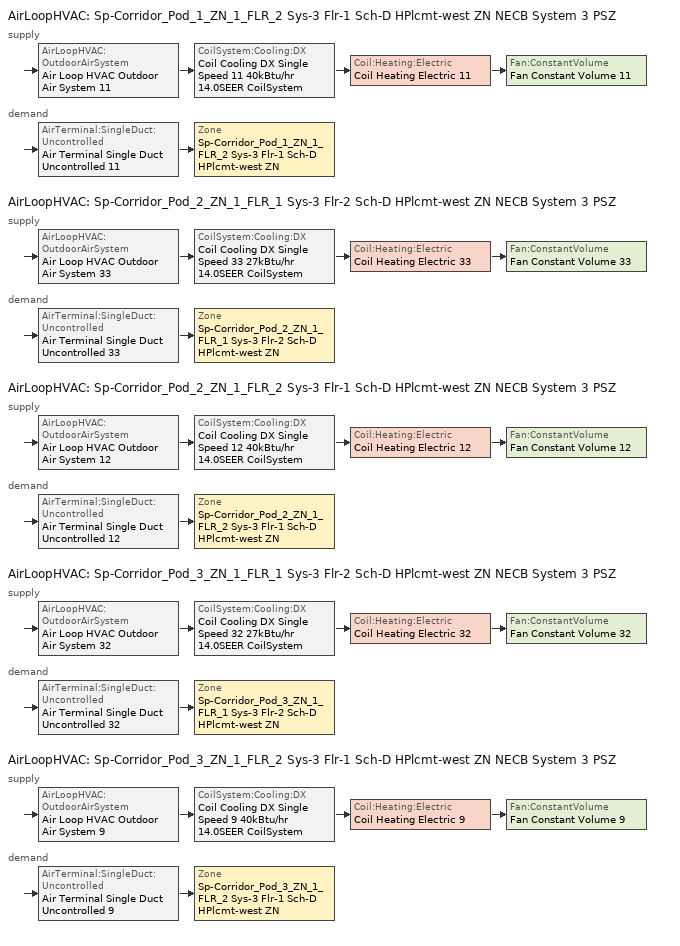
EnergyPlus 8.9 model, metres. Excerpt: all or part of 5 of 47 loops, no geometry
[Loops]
AirLoopHVAC 'Sp-Corridor_Pod_1_ZN_1_FLR_2 Sys-3 Flr-1 Sch-D HPlcmt-west ZN NECB System 3 PSZ'
 supply: AirLoopHVAC:OutdoorAirSystem 'Air Loop HVAC Outdoor Air System 11' > CoilSystem:Cooling:DX 'Coil Cooling DX Single Speed 11 40kBtu/hr 14.0SEER CoilSystem' > Coil:Heating:Electric 'Coil Heating Electric 11' > Fan:ConstantVolume 'Fan Constant Volume 11'
 demand: AirTerminal:SingleDuct:Uncontrolled 'Air Terminal Single Duct Uncontrolled 11' > Zone 'Sp-Corridor_Pod_1_ZN_1_FLR_2 Sys-3 Flr-1 Sch-D HPlcmt-west ZN'
AirLoopHVAC 'Sp-Corridor_Pod_2_ZN_1_FLR_1 Sys-3 Flr-2 Sch-D HPlcmt-west ZN NECB System 3 PSZ'
 supply: AirLoopHVAC:OutdoorAirSystem 'Air Loop HVAC Outdoor Air System 33' > CoilSystem:Cooling:DX 'Coil Cooling DX Single Speed 33 27kBtu/hr 14.0SEER CoilSystem' > Coil:Heating:Electric 'Coil Heating Electric 33' > Fan:ConstantVolume 'Fan Constant Volume 33'
 demand: AirTerminal:SingleDuct:Uncontrolled 'Air Terminal Single Duct Uncontrolled 33' > Zone 'Sp-Corridor_Pod_2_ZN_1_FLR_1 Sys-3 Flr-2 Sch-D HPlcmt-west ZN'
AirLoopHVAC 'Sp-Corridor_Pod_2_ZN_1_FLR_2 Sys-3 Flr-1 Sch-D HPlcmt-west ZN NECB System 3 PSZ'
 supply: AirLoopHVAC:OutdoorAirSystem 'Air Loop HVAC Outdoor Air System 12' > CoilSystem:Cooling:DX 'Coil Cooling DX Single Speed 12 40kBtu/hr 14.0SEER CoilSystem' > Coil:Heating:Electric 'Coil Heating Electric 12' > Fan:ConstantVolume 'Fan Constant Volume 12'
 demand: AirTerminal:SingleDuct:Uncontrolled 'Air Terminal Single Duct Uncontrolled 12' > Zone 'Sp-Corridor_Pod_2_ZN_1_FLR_2 Sys-3 Flr-1 Sch-D HPlcmt-west ZN'
AirLoopHVAC 'Sp-Corridor_Pod_3_ZN_1_FLR_1 Sys-3 Flr-2 Sch-D HPlcmt-west ZN NECB System 3 PSZ'
 supply: AirLoopHVAC:OutdoorAirSystem 'Air Loop HVAC Outdoor Air System 32' > CoilSystem:Cooling:DX 'Coil Cooling DX Single Speed 32 27kBtu/hr 14.0SEER CoilSystem' > Coil:Heating:Electric 'Coil Heating Electric 32' > Fan:ConstantVolume 'Fan Constant Volume 32'
 demand: AirTerminal:SingleDuct:Uncontrolled 'Air Terminal Single Duct Uncontrolled 32' > Zone 'Sp-Corridor_Pod_3_ZN_1_FLR_1 Sys-3 Flr-2 Sch-D HPlcmt-west ZN'
AirLoopHVAC 'Sp-Corridor_Pod_3_ZN_1_FLR_2 Sys-3 Flr-1 Sch-D HPlcmt-west ZN NECB System 3 PSZ'
 supply: AirLoopHVAC:OutdoorAirSystem 'Air Loop HVAC Outdoor Air System 9' > CoilSystem:Cooling:DX 'Coil Cooling DX Single Speed 9 40kBtu/hr 14.0SEER CoilSystem' > Coil:Heating:Electric 'Coil Heating Electric 9' > Fan:ConstantVolume 'Fan Constant Volume 9'
 demand: AirTerminal:SingleDuct:Uncontrolled 'Air Terminal Single Duct Uncontrolled 9' > Zone 'Sp-Corridor_Pod_3_ZN_1_FLR_2 Sys-3 Flr-1 Sch-D HPlcmt-west ZN'
[DesignSpecification:OutdoorAir]
Space Function Corr. >= 2.4m wide-sch-D Ventilation: Outdoor Air Method=Sum; Outdoor Air Flow per Person {m3/s-person}=0; Outdoor Air Flow per Zone Floor Area {m3/s-m2}=0.0003048; Outdoor Air Flow per Zone {m3/s}=0; Outdoor Air Flow Air Changes per Hour {1/hr}=0
[DesignSpecification:ZoneAirDistribution] Zone Air Distribution Effectiveness in Cooling Mode=1; Zone Air Distribution Effectiveness in Heating Mode=1
Sp-Corridor_Pod_1_ZN_1_FLR_2 Sys-3 Flr-1 Sch-D HPlcmt-west ZN Design Spec Zone Air Dist; Sp-Corridor_Pod_2_ZN_1_FLR_1 Sys-3 Flr-2 Sch-D HPlcmt-west ZN Design Spec Zone Air Dist; Sp-Corridor_Pod_2_ZN_1_FLR_2 Sys-3 Flr-1 Sch-D HPlcmt-west ZN Design Spec Zone Air Dist; Sp-Corridor_Pod_3_ZN_1_FLR_1 Sys-3 Flr-2 Sch-D HPlcmt-west ZN Design Spec Zone Air Dist; Sp-Corridor_Pod_3_ZN_1_FLR_2 Sys-3 Flr-1 Sch-D HPlcmt-west ZN Design Spec Zone Air Dist
[Sizing:Zone] Zone Cooling Design Supply Air Temperature Input Method=SupplyAirTemperature; Zone Cooling Design Supply Air Temperature {C}=13; Zone Cooling Design Supply Air Temperature Difference {deltaC}=11.11; Zone Heating Design Supply Air Temperature Input Method=SupplyAirTemperature; Zone Heating Design Supply Air Temperature {C}=43; Zone Heating Design Supply Air Temperature Difference {deltaC}=11.11; Zone Cooling Design Supply Air Humidity Ratio {kgWater/kgDryAir}=0.0085; Zone Heating Design Supply Air Humidity Ratio {kgWater/kgDryAir}=0.008; Design Specification Outdoor Air Object=Space Function Corr. >= 2.4m wide-sch-D Ventilation; Zone Heating Sizing Factor=1.3; Zone Cooling Sizing Factor=1.1; Cooling Design Air Flow Method=DesignDay; Cooling Design Air Flow Rate {m3/s}=0; Cooling Minimum Air Flow per Zone Floor Area {m3/s-m2}=0.000762; Cooling Minimum Air Flow {m3/s}=0; Cooling Minimum Air Flow Fraction=0; Heating Design Air Flow Method=DesignDay; Heating Design Air Flow Rate {m3/s}=0; Heating Maximum Air Flow per Zone Floor Area {m3/s-m2}=0.002032; Heating Maximum Air Flow {m3/s}=0.141576; Heating Maximum Air Flow Fraction=0.3; Account for Dedicated Outdoor Air System=No
Name | Design Specification Zone Air Distribution Object
Sp-Corridor_Pod_1_ZN_1_FLR_2 Sys-3 Flr-1 Sch-D HPlcmt-west ZN | Sp-Corridor_Pod_1_ZN_1_FLR_2 Sys-3 Flr-1 Sch-D HPlcmt-west ZN Design Spec Zone Air Dist
Sp-Corridor_Pod_2_ZN_1_FLR_1 Sys-3 Flr-2 Sch-D HPlcmt-west ZN | Sp-Corridor_Pod_2_ZN_1_FLR_1 Sys-3 Flr-2 Sch-D HPlcmt-west ZN Design Spec Zone Air Dist
Sp-Corridor_Pod_2_ZN_1_FLR_2 Sys-3 Flr-1 Sch-D HPlcmt-west ZN | Sp-Corridor_Pod_2_ZN_1_FLR_2 Sys-3 Flr-1 Sch-D HPlcmt-west ZN Design Spec Zone Air Dist
Sp-Corridor_Pod_3_ZN_1_FLR_1 Sys-3 Flr-2 Sch-D HPlcmt-west ZN | Sp-Corridor_Pod_3_ZN_1_FLR_1 Sys-3 Flr-2 Sch-D HPlcmt-west ZN Design Spec Zone Air Dist
Sp-Corridor_Pod_3_ZN_1_FLR_2 Sys-3 Flr-1 Sch-D HPlcmt-west ZN | Sp-Corridor_Pod_3_ZN_1_FLR_2 Sys-3 Flr-1 Sch-D HPlcmt-west ZN Design Spec Zone Air Dist
[Sizing:System] Type of Load to Size On=Sensible; Design Outdoor Air Flow Rate {m3/s}=Autosize; Central Heating Maximum System Air Flow Ratio=1; Preheat Design Temperature {C}=7; Preheat Design Humidity Ratio {kgWater/kgDryAir}=0.008; Precool Design Temperature {C}=13; Precool Design Humidity Ratio {kgWater/kgDryAir}=0.008; Central Cooling Design Supply Air Temperature {C}=13; Central Heating Design Supply Air Temperature {C}=43; Type of Zone Sum to Use=NonCoincident; 100% Outdoor Air in Cooling=No; 100% Outdoor Air in Heating=No; Central Cooling Design Supply Air Humidity Ratio {kgWater/kgDryAir}=0.0085; Central Heating Design Supply Air Humidity Ratio {kgWater/kgDryAir}=0.008; Cooling Supply Air Flow Rate Method=DesignDay; Cooling Supply Air Flow Rate {m3/s}=0; Cooling Supply Air Flow Rate Per Floor Area {m3/s-m2}=0.00996765; Cooling Fraction of Autosized Cooling Supply Air Flow Rate=1; Cooling Supply Air Flow Rate Per Unit Cooling Capacity {m3/s-W}=3.94755e-05; Heating Supply Air Flow Rate Method=DesignDay; Heating Supply Air Flow Rate {m3/s}=0; Heating Supply Air Flow Rate Per Floor Area {m3/s-m2}=0.00996765; Heating Fraction of Autosized Heating Supply Air Flow Rate=1; Heating Fraction of Autosized Cooling Supply Air Flow Rate=1; Heating Supply Air Flow Rate Per Unit Heating Capacity {m3/s-W}=3.15882e-05; System Outdoor Air Method=ZoneSum; Zone Maximum Outdoor Air Fraction=1; Cooling Design Capacity Method=CoolingDesignCapacity; Cooling Design Capacity {W}=Autosize; Cooling Design Capacity Per Floor Area {W/m2}=234.7; Fraction of Autosized Cooling Design Capacity=1; Heating Design Capacity Method=HeatingDesignCapacity; Heating Design Capacity {W}=Autosize; Heating Design Capacity Per Floor Area {W/m2}=157; Fraction of Autosized Heating Design Capacity=1; Central Cooling Capacity Control Method=OnOff
Sp-Corridor_Pod_1_ZN_1_FLR_2 Sys-3 Flr-1 Sch-D HPlcmt-west ZN NECB System 3 PSZ; Sp-Corridor_Pod_2_ZN_1_FLR_1 Sys-3 Flr-2 Sch-D HPlcmt-west ZN NECB System 3 PSZ; Sp-Corridor_Pod_2_ZN_1_FLR_2 Sys-3 Flr-1 Sch-D HPlcmt-west ZN NECB System 3 PSZ; Sp-Corridor_Pod_3_ZN_1_FLR_1 Sys-3 Flr-2 Sch-D HPlcmt-west ZN NECB System 3 PSZ; Sp-Corridor_Pod_3_ZN_1_FLR_2 Sys-3 Flr-1 Sch-D HPlcmt-west ZN NECB System 3 PSZ
[ZoneControl:Thermostat]
Name | Zone or ZoneList | Control Type Schedule | Control 1
Sp-Corridor_Pod_1_ZN_1_FLR_2 Sys-3 Flr-1 Sch-D HPlcmt-west ZN Thermostat | Sp-Corridor_Pod_1_ZN_1_FLR_2 Sys-3 Flr-1 Sch-D HPlcmt-west ZN | Sp-Corridor_Pod_1_ZN_1_FLR_2 Sys-3 Flr-1 Sch-D HPlcmt-west ZN Thermostat Schedule | Space Function Corr. >= 2.4m wide-sch-D Thermostat 11
Sp-Corridor_Pod_2_ZN_1_FLR_1 Sys-3 Flr-2 Sch-D HPlcmt-west ZN Thermostat | Sp-Corridor_Pod_2_ZN_1_FLR_1 Sys-3 Flr-2 Sch-D HPlcmt-west ZN | Sp-Corridor_Pod_2_ZN_1_FLR_1 Sys-3 Flr-2 Sch-D HPlcmt-west ZN Thermostat Schedule | Space Function Corr. >= 2.4m wide-sch-D Thermostat 16
Sp-Corridor_Pod_2_ZN_1_FLR_2 Sys-3 Flr-1 Sch-D HPlcmt-west ZN Thermostat | Sp-Corridor_Pod_2_ZN_1_FLR_2 Sys-3 Flr-1 Sch-D HPlcmt-west ZN | Sp-Corridor_Pod_2_ZN_1_FLR_2 Sys-3 Flr-1 Sch-D HPlcmt-west ZN Thermostat Schedule | Space Function Corr. >= 2.4m wide-sch-D Thermostat 12
Sp-Corridor_Pod_3_ZN_1_FLR_1 Sys-3 Flr-2 Sch-D HPlcmt-west ZN Thermostat | Sp-Corridor_Pod_3_ZN_1_FLR_1 Sys-3 Flr-2 Sch-D HPlcmt-west ZN | Sp-Corridor_Pod_3_ZN_1_FLR_1 Sys-3 Flr-2 Sch-D HPlcmt-west ZN Thermostat Schedule | Space Function Corr. >= 2.4m wide-sch-D Thermostat 15
Sp-Corridor_Pod_3_ZN_1_FLR_2 Sys-3 Flr-1 Sch-D HPlcmt-west ZN Thermostat | Sp-Corridor_Pod_3_ZN_1_FLR_2 Sys-3 Flr-1 Sch-D HPlcmt-west ZN | Sp-Corridor_Pod_3_ZN_1_FLR_2 Sys-3 Flr-1 Sch-D HPlcmt-west ZN Thermostat Schedule | Space Function Corr. >= 2.4m wide-sch-D Thermostat 9
[ThermostatSetpoint:DualSetpoint] Heating Setpoint Temperature Schedule=NECB-D-Thermostat Setpoint-Heating; Cooling Setpoint Temperature Schedule=NECB-D-Thermostat Setpoint-Cooling
Space Function Corr. >= 2.4m wide-sch-D Thermostat 11; Space Function Corr. >= 2.4m wide-sch-D Thermostat 16; Space Function Corr. >= 2.4m wide-sch-D Thermostat 12; Space Function Corr. >= 2.4m wide-sch-D Thermostat 15; Space Function Corr. >= 2.4m wide-sch-D Thermostat 9
[ZoneHVAC:Baseboard:Convective:Electric] Availability Schedule=Always On Discrete; Heating Design Capacity {W}=Autosize; Efficiency=1
Zone HVAC Baseboard Convective Electric 11; Zone HVAC Baseboard Convective Electric 33; Zone HVAC Baseboard Convective Electric 12; Zone HVAC Baseboard Convective Electric 32; Zone HVAC Baseboard Convective Electric 9
[AirTerminal:SingleDuct:Uncontrolled] Availability Schedule=Always On Discrete; Maximum Air Flow Rate {m3/s}=AutoSize
Air Terminal Single Duct Uncontrolled 11; Air Terminal Single Duct Uncontrolled 33; Air Terminal Single Duct Uncontrolled 12; Air Terminal Single Duct Uncontrolled 32; Air Terminal Single Duct Uncontrolled 9
[Zone equipment]
Sp-Corridor_Pod_1_ZN_1_FLR_2 Sys-3 Flr-1 Sch-D HPlcmt-west ZN: Air Terminal Single Duct Uncontrolled 11, Zone HVAC Baseboard Convective Electric 11
Sp-Corridor_Pod_2_ZN_1_FLR_1 Sys-3 Flr-2 Sch-D HPlcmt-west ZN: Air Terminal Single Duct Uncontrolled 33, Zone HVAC Baseboard Convective Electric 33
Sp-Corridor_Pod_2_ZN_1_FLR_2 Sys-3 Flr-1 Sch-D HPlcmt-west ZN: Air Terminal Single Duct Uncontrolled 12, Zone HVAC Baseboard Convective Electric 12
Sp-Corridor_Pod_3_ZN_1_FLR_1 Sys-3 Flr-2 Sch-D HPlcmt-west ZN: Air Terminal Single Duct Uncontrolled 32, Zone HVAC Baseboard Convective Electric 32
Sp-Corridor_Pod_3_ZN_1_FLR_2 Sys-3 Flr-1 Sch-D HPlcmt-west ZN: Air Terminal Single Duct Uncontrolled 9, Zone HVAC Baseboard Convective Electric 9
[Fan:ConstantVolume] Fan Total Efficiency=0.39975; Pressure Rise {Pa}=640; Maximum Flow Rate {m3/s}=AutoSize; Motor Efficiency=0.615; Motor In Airstream Fraction=1
Name | Availability Schedule
Fan Constant Volume 11 | Sp-Corridor_Pod_1_ZN_1_FLR_2 Sys-3 Flr-1 Sch-D HPlcmt-west ZN NECB System 3 PSZ Occ Sch
Fan Constant Volume 33 | Sp-Corridor_Pod_2_ZN_1_FLR_1 Sys-3 Flr-2 Sch-D HPlcmt-west ZN NECB System 3 PSZ Occ Sch
Fan Constant Volume 12 | Sp-Corridor_Pod_2_ZN_1_FLR_2 Sys-3 Flr-1 Sch-D HPlcmt-west ZN NECB System 3 PSZ Occ Sch
Fan Constant Volume 32 | Sp-Corridor_Pod_3_ZN_1_FLR_1 Sys-3 Flr-2 Sch-D HPlcmt-west ZN NECB System 3 PSZ Occ Sch
Fan Constant Volume 9 | Sp-Corridor_Pod_3_ZN_1_FLR_2 Sys-3 Flr-1 Sch-D HPlcmt-west ZN NECB System 3 PSZ Occ Sch
[Coil:Cooling:DX:SingleSpeed] Availability Schedule=Always On Discrete; Gross Rated Total Cooling Capacity {W}=Autosize; Gross Rated Sensible Heat Ratio=Autosize; Gross Rated Cooling COP {W/W}=3.8248; Rated Air Flow Rate {m3/s}=Autosize; Rated Evaporator Fan Power Per Volume Flow Rate {W/(m3/s)}=773.3; Condenser Type=AirCooled; Evaporative Condenser Effectiveness=0; Evaporative Condenser Air Flow Rate {m3/s}=Autosize; Evaporative Condenser Pump Rated Power Consumption {W}=Autosize; Crankcase Heater Capacity {W}=0; Maximum Outdoor Dry-Bulb Temperature for Crankcase Heater Operation {C}=0; Basin Heater Capacity {W/K}=0; Basin Heater Setpoint Temperature {C}=10
Name | Total Cooling Capacity Function of Temperature Curve | Total Cooling Capacity Function of Flow Fraction Curve | Energy Input Ratio Function of Temperature Curve | Energy Input Ratio Function of Flow Fraction Curve | Part Load Fraction Correlation Curve
Coil Cooling DX Single Speed 11 40kBtu/hr 14.0SEER | DXCOOL-NECB2011-REF-CAPFT 2 | DXCOOL-NECB2011-REF-CAPFFLOW 2 | DXCOOL-NECB2011-REF-COOLEIRFT 2 | DXCOOL-NECB2011-REF-COOLEIRFFLOW 2 | DXCOOL-NECB2011-REF-COOLPLFFPLR 2
Coil Cooling DX Single Speed 33 27kBtu/hr 14.0SEER | DXCOOL-NECB2011-REF-CAPFT 26 | DXCOOL-NECB2011-REF-CAPFFLOW 26 | DXCOOL-NECB2011-REF-COOLEIRFT 26 | DXCOOL-NECB2011-REF-COOLEIRFFLOW 26 | DXCOOL-NECB2011-REF-COOLPLFFPLR 26
Coil Cooling DX Single Speed 12 40kBtu/hr 14.0SEER | DXCOOL-NECB2011-REF-CAPFT 3 | DXCOOL-NECB2011-REF-CAPFFLOW 3 | DXCOOL-NECB2011-REF-COOLEIRFT 3 | DXCOOL-NECB2011-REF-COOLEIRFFLOW 3 | DXCOOL-NECB2011-REF-COOLPLFFPLR 3
Coil Cooling DX Single Speed 32 27kBtu/hr 14.0SEER | DXCOOL-NECB2011-REF-CAPFT 25 | DXCOOL-NECB2011-REF-CAPFFLOW 25 | DXCOOL-NECB2011-REF-COOLEIRFT 25 | DXCOOL-NECB2011-REF-COOLEIRFFLOW 25 | DXCOOL-NECB2011-REF-COOLPLFFPLR 25
Coil Cooling DX Single Speed 9 40kBtu/hr 14.0SEER | DXCOOL-NECB2011-REF-CAPFT 45 | DXCOOL-NECB2011-REF-CAPFFLOW 45 | DXCOOL-NECB2011-REF-COOLEIRFT 45 | DXCOOL-NECB2011-REF-COOLEIRFFLOW 45 | DXCOOL-NECB2011-REF-COOLPLFFPLR 45
[Coil:Heating:Electric] Availability Schedule=Always On Discrete; Efficiency=1; Nominal Capacity {W}=Autosize
Coil Heating Electric 11; Coil Heating Electric 33; Coil Heating Electric 12; Coil Heating Electric 32; Coil Heating Electric 9
[CoilSystem:Cooling:DX] Availability Schedule=Always On Discrete
Name | Cooling Coil
Coil Cooling DX Single Speed 11 40kBtu/hr 14.0SEER CoilSystem | Coil Cooling DX Single Speed 11 40kBtu/hr 14.0SEER
Coil Cooling DX Single Speed 33 27kBtu/hr 14.0SEER CoilSystem | Coil Cooling DX Single Speed 33 27kBtu/hr 14.0SEER
Coil Cooling DX Single Speed 12 40kBtu/hr 14.0SEER CoilSystem | Coil Cooling DX Single Speed 12 40kBtu/hr 14.0SEER
Coil Cooling DX Single Speed 32 27kBtu/hr 14.0SEER CoilSystem | Coil Cooling DX Single Speed 32 27kBtu/hr 14.0SEER
Coil Cooling DX Single Speed 9 40kBtu/hr 14.0SEER CoilSystem | Coil Cooling DX Single Speed 9 40kBtu/hr 14.0SEER
[Controller:OutdoorAir] Minimum Outdoor Air Flow Rate {m3/s}=0; Maximum Outdoor Air Flow Rate {m3/s}=Autosize; Economizer Control Type=NoEconomizer; Economizer Control Action Type=ModulateFlow; Economizer Maximum Limit Dry-Bulb Temperature {C}=28; Economizer Maximum Limit Enthalpy {J/kg}=64000; Economizer Minimum Limit Dry-Bulb Temperature {C}=-100; Lockout Type=NoLockout; Minimum Limit Type=FixedMinimum; High Humidity Control=No; Control High Indoor Humidity Based on Outdoor Humidity Ratio=Yes; Heat Recovery Bypass Control Type=BypassWhenWithinEconomizerLimits
Name | Minimum Outdoor Air Schedule | Mechanical Ventilation Controller
Controller Outdoor Air 11 | Sp-Corridor_Pod_1_ZN_1_FLR_2 Sys-3 Flr-1 Sch-D HPlcmt-west ZN NECB System 3 PSZ Occ Sch | Controller Mechanical Ventilation 11
Controller Outdoor Air 33 | Sp-Corridor_Pod_2_ZN_1_FLR_1 Sys-3 Flr-2 Sch-D HPlcmt-west ZN NECB System 3 PSZ Occ Sch | Controller Mechanical Ventilation 33
Controller Outdoor Air 12 | Sp-Corridor_Pod_2_ZN_1_FLR_2 Sys-3 Flr-1 Sch-D HPlcmt-west ZN NECB System 3 PSZ Occ Sch | Controller Mechanical Ventilation 12
Controller Outdoor Air 32 | Sp-Corridor_Pod_3_ZN_1_FLR_1 Sys-3 Flr-2 Sch-D HPlcmt-west ZN NECB System 3 PSZ Occ Sch | Controller Mechanical Ventilation 32
Controller Outdoor Air 9 | Sp-Corridor_Pod_3_ZN_1_FLR_2 Sys-3 Flr-1 Sch-D HPlcmt-west ZN NECB System 3 PSZ Occ Sch | Controller Mechanical Ventilation 9
[Controller:MechanicalVentilation] Demand Controlled Ventilation=No; System Outdoor Air Method=ZoneSum; Design Specification Outdoor Air Object Name 1=Space Function Corr. >= 2.4m wide-sch-D Ventilation
Name | Availability Schedule | Zone 1 | Design Specification Zone Air Distribution Object Name 1
Controller Mechanical Ventilation 11 | Sp-Corridor_Pod_1_ZN_1_FLR_2 Sys-3 Flr-1 Sch-D HPlcmt-west ZN NECB System 3 PSZ Occ Sch | Sp-Corridor_Pod_1_ZN_1_FLR_2 Sys-3 Flr-1 Sch-D HPlcmt-west ZN | Sp-Corridor_Pod_1_ZN_1_FLR_2 Sys-3 Flr-1 Sch-D HPlcmt-west ZN Design Spec Zone Air Dist
Controller Mechanical Ventilation 33 | Sp-Corridor_Pod_2_ZN_1_FLR_1 Sys-3 Flr-2 Sch-D HPlcmt-west ZN NECB System 3 PSZ Occ Sch | Sp-Corridor_Pod_2_ZN_1_FLR_1 Sys-3 Flr-2 Sch-D HPlcmt-west ZN | Sp-Corridor_Pod_2_ZN_1_FLR_1 Sys-3 Flr-2 Sch-D HPlcmt-west ZN Design Spec Zone Air Dist
Controller Mechanical Ventilation 12 | Sp-Corridor_Pod_2_ZN_1_FLR_2 Sys-3 Flr-1 Sch-D HPlcmt-west ZN NECB System 3 PSZ Occ Sch | Sp-Corridor_Pod_2_ZN_1_FLR_2 Sys-3 Flr-1 Sch-D HPlcmt-west ZN | Sp-Corridor_Pod_2_ZN_1_FLR_2 Sys-3 Flr-1 Sch-D HPlcmt-west ZN Design Spec Zone Air Dist
Controller Mechanical Ventilation 32 | Sp-Corridor_Pod_3_ZN_1_FLR_1 Sys-3 Flr-2 Sch-D HPlcmt-west ZN NECB System 3 PSZ Occ Sch | Sp-Corridor_Pod_3_ZN_1_FLR_1 Sys-3 Flr-2 Sch-D HPlcmt-west ZN | Sp-Corridor_Pod_3_ZN_1_FLR_1 Sys-3 Flr-2 Sch-D HPlcmt-west ZN Design Spec Zone Air Dist
Controller Mechanical Ventilation 9 | Sp-Corridor_Pod_3_ZN_1_FLR_2 Sys-3 Flr-1 Sch-D HPlcmt-west ZN NECB System 3 PSZ Occ Sch | Sp-Corridor_Pod_3_ZN_1_FLR_2 Sys-3 Flr-1 Sch-D HPlcmt-west ZN | Sp-Corridor_Pod_3_ZN_1_FLR_2 Sys-3 Flr-1 Sch-D HPlcmt-west ZN Design Spec Zone Air Dist
[AirLoopHVAC] Design Supply Air Flow Rate {m3/s}=AutoSize
Sp-Corridor_Pod_1_ZN_1_FLR_2 Sys-3 Flr-1 Sch-D HPlcmt-west ZN NECB System 3 PSZ; Sp-Corridor_Pod_2_ZN_1_FLR_1 Sys-3 Flr-2 Sch-D HPlcmt-west ZN NECB System 3 PSZ; Sp-Corridor_Pod_2_ZN_1_FLR_2 Sys-3 Flr-1 Sch-D HPlcmt-west ZN NECB System 3 PSZ; Sp-Corridor_Pod_3_ZN_1_FLR_1 Sys-3 Flr-2 Sch-D HPlcmt-west ZN NECB System 3 PSZ; Sp-Corridor_Pod_3_ZN_1_FLR_2 Sys-3 Flr-1 Sch-D HPlcmt-west ZN NECB System 3 PSZ
[SetpointManager:SingleZone:Reheat] Control Variable=Temperature; Minimum Supply Air Temperature {C}=13; Maximum Supply Air Temperature {C}=43
Name | Control Zone
Setpoint Manager Single Zone Reheat 11 | Sp-Corridor_Pod_1_ZN_1_FLR_2 Sys-3 Flr-1 Sch-D HPlcmt-west ZN
Setpoint Manager Single Zone Reheat 33 | Sp-Corridor_Pod_2_ZN_1_FLR_1 Sys-3 Flr-2 Sch-D HPlcmt-west ZN
Setpoint Manager Single Zone Reheat 12 | Sp-Corridor_Pod_2_ZN_1_FLR_2 Sys-3 Flr-1 Sch-D HPlcmt-west ZN
Setpoint Manager Single Zone Reheat 32 | Sp-Corridor_Pod_3_ZN_1_FLR_1 Sys-3 Flr-2 Sch-D HPlcmt-west ZN
Setpoint Manager Single Zone Reheat 9 | Sp-Corridor_Pod_3_ZN_1_FLR_2 Sys-3 Flr-1 Sch-D HPlcmt-west ZN
[SetpointManager:MixedAir] Control Variable=Temperature
Node 166 OS Default SPM; Node 165 OS Default SPM; Node 164 OS Default SPM; Node 408 OS Default SPM; Node 407 OS Default SPM; Node 406 OS Default SPM; Node 177 OS Default SPM; Node 176 OS Default SPM; Node 175 OS Default SPM; Node 397 OS Default SPM; Node 396 OS Default SPM; Node 395 OS Default SPM; Node 144 OS Default SPM; Node 143 OS Default SPM; Node 142 OS Default SPM
[Schedule:Day:Interval]
NECB-D-Thermostat Setpoint-Heating Sun|Hol Day; NECB-D-Thermostat Setpoint-Heating Sat Day: No, 24:00, 18
NECB-D-Thermostat Setpoint-Heating Default|Wkdy Day; NECB-D-Thermostat Setpoint-Heating Default: No, 07:00, 18, 08:00, 20, 23:00, 22, 24:00, 18
NECB-D-Thermostat Setpoint-Cooling Sun|Hol Day; NECB-D-Thermostat Setpoint-Cooling Sat Day: No, 24:00, 35
NECB-D-Thermostat Setpoint-Cooling Default|Wkdy Day; NECB-D-Thermostat Setpoint-Cooling Default: No, 07:00, 35, 23:00, 24, 24:00, 35
Sp-Corridor_Pod_1_ZN_1_FLR_2 Sys-3 Flr-1 Sch-D HPlcmt-west ZN NECB System 3 PSZ Occ Sch Sunday; Sp-Corridor_Pod_1_ZN_1_FLR_2 Sys-3 Flr-1 Sch-D HPlcmt-west ZN NECB System 3 PSZ Occ Sch Saturday; Sp-Corridor_Pod_2_ZN_1_FLR_1 Sys-3 Flr-2 Sch-D HPlcmt-west ZN NECB System 3 PSZ Occ Sch Sunday; Sp-Corridor_Pod_2_ZN_1_FLR_1 Sys-3 Flr-2 Sch-D HPlcmt-west ZN NECB System 3 PSZ Occ Sch Saturday; Sp-Corridor_Pod_2_ZN_1_FLR_2 Sys-3 Flr-1 Sch-D HPlcmt-west ZN NECB System 3 PSZ Occ Sch Sunday; Sp-Corridor_Pod_2_ZN_1_FLR_2 Sys-3 Flr-1 Sch-D HPlcmt-west ZN NECB System 3 PSZ Occ Sch Saturday; Sp-Corridor_Pod_3_ZN_1_FLR_1 Sys-3 Flr-2 Sch-D HPlcmt-west ZN NECB System 3 PSZ Occ Sch Sunday; Sp-Corridor_Pod_3_ZN_1_FLR_1 Sys-3 Flr-2 Sch-D HPlcmt-west ZN NECB System 3 PSZ Occ Sch Saturday; Sp-Corridor_Pod_3_ZN_1_FLR_2 Sys-3 Flr-1 Sch-D HPlcmt-west ZN NECB System 3 PSZ Occ Sch Sunday; Sp-Corridor_Pod_3_ZN_1_FLR_2 Sys-3 Flr-1 Sch-D HPlcmt-west ZN NECB System 3 PSZ Occ Sch Saturday: No, 24:00, 0
Sp-Corridor_Pod_1_ZN_1_FLR_2 Sys-3 Flr-1 Sch-D HPlcmt-west ZN NECB System 3 PSZ Occ Sch Monday; Sp-Corridor_Pod_1_ZN_1_FLR_2 Sys-3 Flr-1 Sch-D HPlcmt-west ZN NECB System 3 PSZ Occ Sch Tuesday; Sp-Corridor_Pod_1_ZN_1_FLR_2 Sys-3 Flr-1 Sch-D HPlcmt-west ZN NECB System 3 PSZ Occ Sch Wednesday; Sp-Corridor_Pod_1_ZN_1_FLR_2 Sys-3 Flr-1 Sch-D HPlcmt-west ZN NECB System 3 PSZ Occ Sch Thursday; Sp-Corridor_Pod_1_ZN_1_FLR_2 Sys-3 Flr-1 Sch-D HPlcmt-west ZN NECB System 3 PSZ Occ Sch Friday; Sp-Corridor_Pod_2_ZN_1_FLR_1 Sys-3 Flr-2 Sch-D HPlcmt-west ZN NECB System 3 PSZ Occ Sch Monday; Sp-Corridor_Pod_2_ZN_1_FLR_1 Sys-3 Flr-2 Sch-D HPlcmt-west ZN NECB System 3 PSZ Occ Sch Tuesday; Sp-Corridor_Pod_2_ZN_1_FLR_1 Sys-3 Flr-2 Sch-D HPlcmt-west ZN NECB System 3 PSZ Occ Sch Wednesday; Sp-Corridor_Pod_2_ZN_1_FLR_1 Sys-3 Flr-2 Sch-D HPlcmt-west ZN NECB System 3 PSZ Occ Sch Thursday; Sp-Corridor_Pod_2_ZN_1_FLR_1 Sys-3 Flr-2 Sch-D HPlcmt-west ZN NECB System 3 PSZ Occ Sch Friday; Sp-Corridor_Pod_2_ZN_1_FLR_2 Sys-3 Flr-1 Sch-D HPlcmt-west ZN NECB System 3 PSZ Occ Sch Monday; Sp-Corridor_Pod_2_ZN_1_FLR_2 Sys-3 Flr-1 Sch-D HPlcmt-west ZN NECB System 3 PSZ Occ Sch Tuesday; Sp-Corridor_Pod_2_ZN_1_FLR_2 Sys-3 Flr-1 Sch-D HPlcmt-west ZN NECB System 3 PSZ Occ Sch Wednesday; Sp-Corridor_Pod_2_ZN_1_FLR_2 Sys-3 Flr-1 Sch-D HPlcmt-west ZN NECB System 3 PSZ Occ Sch Thursday; Sp-Corridor_Pod_2_ZN_1_FLR_2 Sys-3 Flr-1 Sch-D HPlcmt-west ZN NECB System 3 PSZ Occ Sch Friday; Sp-Corridor_Pod_3_ZN_1_FLR_1 Sys-3 Flr-2 Sch-D HPlcmt-west ZN NECB System 3 PSZ Occ Sch Monday; Sp-Corridor_Pod_3_ZN_1_FLR_1 Sys-3 Flr-2 Sch-D HPlcmt-west ZN NECB System 3 PSZ Occ Sch Tuesday; Sp-Corridor_Pod_3_ZN_1_FLR_1 Sys-3 Flr-2 Sch-D HPlcmt-west ZN NECB System 3 PSZ Occ Sch Wednesday; Sp-Corridor_Pod_3_ZN_1_FLR_1 Sys-3 Flr-2 Sch-D HPlcmt-west ZN NECB System 3 PSZ Occ Sch Thursday; Sp-Corridor_Pod_3_ZN_1_FLR_1 Sys-3 Flr-2 Sch-D HPlcmt-west ZN NECB System 3 PSZ Occ Sch Friday; Sp-Corridor_Pod_3_ZN_1_FLR_2 Sys-3 Flr-1 Sch-D HPlcmt-west ZN NECB System 3 PSZ Occ Sch Monday; Sp-Corridor_Pod_3_ZN_1_FLR_2 Sys-3 Flr-1 Sch-D HPlcmt-west ZN NECB System 3 PSZ Occ Sch Tuesday; Sp-Corridor_Pod_3_ZN_1_FLR_2 Sys-3 Flr-1 Sch-D HPlcmt-west ZN NECB System 3 PSZ Occ Sch Wednesday; Sp-Corridor_Pod_3_ZN_1_FLR_2 Sys-3 Flr-1 Sch-D HPlcmt-west ZN NECB System 3 PSZ Occ Sch Thursday; Sp-Corridor_Pod_3_ZN_1_FLR_2 Sys-3 Flr-1 Sch-D HPlcmt-west ZN NECB System 3 PSZ Occ Sch Friday: No, 09:00, 0, 18:00, 1, 19:00, 0, 22:00, 1, 24:00, 0
Sp-Corridor_Pod_1_ZN_1_FLR_2 Sys-3 Flr-1 Sch-D HPlcmt-west ZN NECB System 3 PSZ Occ Sch Default; Sp-Corridor_Pod_1_ZN_1_FLR_2 Sys-3 Flr-1 Sch-D HPlcmt-west ZN NECB System 3 PSZ Occ Sch Summer Design Day; Sp-Corridor_Pod_1_ZN_1_FLR_2 Sys-3 Flr-1 Sch-D HPlcmt-west ZN NECB System 3 PSZ Occ Sch Winter Design Day; Sp-Corridor_Pod_2_ZN_1_FLR_1 Sys-3 Flr-2 Sch-D HPlcmt-west ZN NECB System 3 PSZ Occ Sch Default; Sp-Corridor_Pod_2_ZN_1_FLR_1 Sys-3 Flr-2 Sch-D HPlcmt-west ZN NECB System 3 PSZ Occ Sch Summer Design Day; Sp-Corridor_Pod_2_ZN_1_FLR_1 Sys-3 Flr-2 Sch-D HPlcmt-west ZN NECB System 3 PSZ Occ Sch Winter Design Day; Sp-Corridor_Pod_2_ZN_1_FLR_2 Sys-3 Flr-1 Sch-D HPlcmt-west ZN NECB System 3 PSZ Occ Sch Default; Sp-Corridor_Pod_2_ZN_1_FLR_2 Sys-3 Flr-1 Sch-D HPlcmt-west ZN NECB System 3 PSZ Occ Sch Summer Design Day; Sp-Corridor_Pod_2_ZN_1_FLR_2 Sys-3 Flr-1 Sch-D HPlcmt-west ZN NECB System 3 PSZ Occ Sch Winter Design Day; Sp-Corridor_Pod_3_ZN_1_FLR_1 Sys-3 Flr-2 Sch-D HPlcmt-west ZN NECB System 3 PSZ Occ Sch Default; Sp-Corridor_Pod_3_ZN_1_FLR_1 Sys-3 Flr-2 Sch-D HPlcmt-west ZN NECB System 3 PSZ Occ Sch Summer Design Day; Sp-Corridor_Pod_3_ZN_1_FLR_1 Sys-3 Flr-2 Sch-D HPlcmt-west ZN NECB System 3 PSZ Occ Sch Winter Design Day; Sp-Corridor_Pod_3_ZN_1_FLR_2 Sys-3 Flr-1 Sch-D HPlcmt-west ZN NECB System 3 PSZ Occ Sch Default; Sp-Corridor_Pod_3_ZN_1_FLR_2 Sys-3 Flr-1 Sch-D HPlcmt-west ZN NECB System 3 PSZ Occ Sch Summer Design Day; Sp-Corridor_Pod_3_ZN_1_FLR_2 Sys-3 Flr-1 Sch-D HPlcmt-west ZN NECB System 3 PSZ Occ Sch Winter Design Day: No, 24:00, 1
[Schedule:Week:Daily]
Schedule:Week:Daily {8bacfa37-5d19-436a-b12c-3f792ff0f722}: NECB-D-Thermostat Setpoint-Heating Sun|Hol Day, NECB-D-Thermostat Setpoint-Heating Default|Wkdy Day, NECB-D-Thermostat Setpoint-Heating Default|Wkdy Day, NECB-D-Thermostat Setpoint-Heating Default|Wkdy Day, NECB-D-Thermostat Setpoint-Heating Default|Wkdy Day, NECB-D-Thermostat Setpoint-Heating Default|Wkdy Day, NECB-D-Thermostat Setpoint-Heating Sat Day, NECB-D-Thermostat Setpoint-Heating Default, NECB-D-Thermostat Setpoint-Heating Default, NECB-D-Thermostat Setpoint-Heating Default, NECB-D-Thermostat Setpoint-Heating Default, NECB-D-Thermostat Setpoint-Heating Default
Schedule:Week:Daily {4e648859-5252-470b-9816-32763ebd319d}: NECB-D-Thermostat Setpoint-Cooling Sun|Hol Day, NECB-D-Thermostat Setpoint-Cooling Default|Wkdy Day, NECB-D-Thermostat Setpoint-Cooling Default|Wkdy Day, NECB-D-Thermostat Setpoint-Cooling Default|Wkdy Day, NECB-D-Thermostat Setpoint-Cooling Default|Wkdy Day, NECB-D-Thermostat Setpoint-Cooling Default|Wkdy Day, NECB-D-Thermostat Setpoint-Cooling Sat Day, NECB-D-Thermostat Setpoint-Cooling Default, NECB-D-Thermostat Setpoint-Cooling Default, NECB-D-Thermostat Setpoint-Cooling Default, NECB-D-Thermostat Setpoint-Cooling Default, NECB-D-Thermostat Setpoint-Cooling Default
Schedule:Week:Daily {c08d5b70-34ef-496f-9f61-b33c67b95493}: Sp-Corridor_Pod_1_ZN_1_FLR_2 Sys-3 Flr-1 Sch-D HPlcmt-west ZN NECB System 3 PSZ Occ Sch Sunday, Sp-Corridor_Pod_1_ZN_1_FLR_2 Sys-3 Flr-1 Sch-D HPlcmt-west ZN NECB System 3 PSZ Occ Sch Monday, Sp-Corridor_Pod_1_ZN_1_FLR_2 Sys-3 Flr-1 Sch-D HPlcmt-west ZN NECB System 3 PSZ Occ Sch Tuesday, Sp-Corridor_Pod_1_ZN_1_FLR_2 Sys-3 Flr-1 Sch-D HPlcmt-west ZN NECB System 3 PSZ Occ Sch Wednesday, Sp-Corridor_Pod_1_ZN_1_FLR_2 Sys-3 Flr-1 Sch-D HPlcmt-west ZN NECB System 3 PSZ Occ Sch Thursday, Sp-Corridor_Pod_1_ZN_1_FLR_2 Sys-3 Flr-1 Sch-D HPlcmt-west ZN NECB System 3 PSZ Occ Sch Friday, Sp-Corridor_Pod_1_ZN_1_FLR_2 Sys-3 Flr-1 Sch-D HPlcmt-west ZN NECB System 3 PSZ Occ Sch Saturday, Sp-Corridor_Pod_1_ZN_1_FLR_2 Sys-3 Flr-1 Sch-D HPlcmt-west ZN NECB System 3 PSZ Occ Sch Default, Sp-Corridor_Pod_1_ZN_1_FLR_2 Sys-3 Flr-1 Sch-D HPlcmt-west ZN NECB System 3 PSZ Occ Sch Summer Design Day, Sp-Corridor_Pod_1_ZN_1_FLR_2 Sys-3 Flr-1 Sch-D HPlcmt-west ZN NECB System 3 PSZ Occ Sch Winter Design Day, Sp-Corridor_Pod_1_ZN_1_FLR_2 Sys-3 Flr-1 Sch-D HPlcmt-west ZN NECB System 3 PSZ Occ Sch Default, Sp-Corridor_Pod_1_ZN_1_FLR_2 Sys-3 Flr-1 Sch-D HPlcmt-west ZN NECB System 3 PSZ Occ Sch Default
Schedule:Week:Daily {8a289305-1dde-4a4c-8b52-70e4360fced1}: Sp-Corridor_Pod_2_ZN_1_FLR_1 Sys-3 Flr-2 Sch-D HPlcmt-west ZN NECB System 3 PSZ Occ Sch Sunday, Sp-Corridor_Pod_2_ZN_1_FLR_1 Sys-3 Flr-2 Sch-D HPlcmt-west ZN NECB System 3 PSZ Occ Sch Monday, Sp-Corridor_Pod_2_ZN_1_FLR_1 Sys-3 Flr-2 Sch-D HPlcmt-west ZN NECB System 3 PSZ Occ Sch Tuesday, Sp-Corridor_Pod_2_ZN_1_FLR_1 Sys-3 Flr-2 Sch-D HPlcmt-west ZN NECB System 3 PSZ Occ Sch Wednesday, Sp-Corridor_Pod_2_ZN_1_FLR_1 Sys-3 Flr-2 Sch-D HPlcmt-west ZN NECB System 3 PSZ Occ Sch Thursday, Sp-Corridor_Pod_2_ZN_1_FLR_1 Sys-3 Flr-2 Sch-D HPlcmt-west ZN NECB System 3 PSZ Occ Sch Friday, Sp-Corridor_Pod_2_ZN_1_FLR_1 Sys-3 Flr-2 Sch-D HPlcmt-west ZN NECB System 3 PSZ Occ Sch Saturday, Sp-Corridor_Pod_2_ZN_1_FLR_1 Sys-3 Flr-2 Sch-D HPlcmt-west ZN NECB System 3 PSZ Occ Sch Default, Sp-Corridor_Pod_2_ZN_1_FLR_1 Sys-3 Flr-2 Sch-D HPlcmt-west ZN NECB System 3 PSZ Occ Sch Summer Design Day, Sp-Corridor_Pod_2_ZN_1_FLR_1 Sys-3 Flr-2 Sch-D HPlcmt-west ZN NECB System 3 PSZ Occ Sch Winter Design Day, Sp-Corridor_Pod_2_ZN_1_FLR_1 Sys-3 Flr-2 Sch-D HPlcmt-west ZN NECB System 3 PSZ Occ Sch Default, Sp-Corridor_Pod_2_ZN_1_FLR_1 Sys-3 Flr-2 Sch-D HPlcmt-west ZN NECB System 3 PSZ Occ Sch Default
Schedule:Week:Daily {09b08b29-7c9a-495e-845e-491499dbba1f}: Sp-Corridor_Pod_2_ZN_1_FLR_2 Sys-3 Flr-1 Sch-D HPlcmt-west ZN NECB System 3 PSZ Occ Sch Sunday, Sp-Corridor_Pod_2_ZN_1_FLR_2 Sys-3 Flr-1 Sch-D HPlcmt-west ZN NECB System 3 PSZ Occ Sch Monday, Sp-Corridor_Pod_2_ZN_1_FLR_2 Sys-3 Flr-1 Sch-D HPlcmt-west ZN NECB System 3 PSZ Occ Sch Tuesday, Sp-Corridor_Pod_2_ZN_1_FLR_2 Sys-3 Flr-1 Sch-D HPlcmt-west ZN NECB System 3 PSZ Occ Sch Wednesday, Sp-Corridor_Pod_2_ZN_1_FLR_2 Sys-3 Flr-1 Sch-D HPlcmt-west ZN NECB System 3 PSZ Occ Sch Thursday, Sp-Corridor_Pod_2_ZN_1_FLR_2 Sys-3 Flr-1 Sch-D HPlcmt-west ZN NECB System 3 PSZ Occ Sch Friday, Sp-Corridor_Pod_2_ZN_1_FLR_2 Sys-3 Flr-1 Sch-D HPlcmt-west ZN NECB System 3 PSZ Occ Sch Saturday, Sp-Corridor_Pod_2_ZN_1_FLR_2 Sys-3 Flr-1 Sch-D HPlcmt-west ZN NECB System 3 PSZ Occ Sch Default, Sp-Corridor_Pod_2_ZN_1_FLR_2 Sys-3 Flr-1 Sch-D HPlcmt-west ZN NECB System 3 PSZ Occ Sch Summer Design Day, Sp-Corridor_Pod_2_ZN_1_FLR_2 Sys-3 Flr-1 Sch-D HPlcmt-west ZN NECB System 3 PSZ Occ Sch Winter Design Day, Sp-Corridor_Pod_2_ZN_1_FLR_2 Sys-3 Flr-1 Sch-D HPlcmt-west ZN NECB System 3 PSZ Occ Sch Default, Sp-Corridor_Pod_2_ZN_1_FLR_2 Sys-3 Flr-1 Sch-D HPlcmt-west ZN NECB System 3 PSZ Occ Sch Default
Schedule:Week:Daily {c4b12506-1a11-42e0-83cb-00406f41e87d}: Sp-Corridor_Pod_3_ZN_1_FLR_1 Sys-3 Flr-2 Sch-D HPlcmt-west ZN NECB System 3 PSZ Occ Sch Sunday, Sp-Corridor_Pod_3_ZN_1_FLR_1 Sys-3 Flr-2 Sch-D HPlcmt-west ZN NECB System 3 PSZ Occ Sch Monday, Sp-Corridor_Pod_3_ZN_1_FLR_1 Sys-3 Flr-2 Sch-D HPlcmt-west ZN NECB System 3 PSZ Occ Sch Tuesday, Sp-Corridor_Pod_3_ZN_1_FLR_1 Sys-3 Flr-2 Sch-D HPlcmt-west ZN NECB System 3 PSZ Occ Sch Wednesday, Sp-Corridor_Pod_3_ZN_1_FLR_1 Sys-3 Flr-2 Sch-D HPlcmt-west ZN NECB System 3 PSZ Occ Sch Thursday, Sp-Corridor_Pod_3_ZN_1_FLR_1 Sys-3 Flr-2 Sch-D HPlcmt-west ZN NECB System 3 PSZ Occ Sch Friday, Sp-Corridor_Pod_3_ZN_1_FLR_1 Sys-3 Flr-2 Sch-D HPlcmt-west ZN NECB System 3 PSZ Occ Sch Saturday, Sp-Corridor_Pod_3_ZN_1_FLR_1 Sys-3 Flr-2 Sch-D HPlcmt-west ZN NECB System 3 PSZ Occ Sch Default, Sp-Corridor_Pod_3_ZN_1_FLR_1 Sys-3 Flr-2 Sch-D HPlcmt-west ZN NECB System 3 PSZ Occ Sch Summer Design Day, Sp-Corridor_Pod_3_ZN_1_FLR_1 Sys-3 Flr-2 Sch-D HPlcmt-west ZN NECB System 3 PSZ Occ Sch Winter Design Day, Sp-Corridor_Pod_3_ZN_1_FLR_1 Sys-3 Flr-2 Sch-D HPlcmt-west ZN NECB System 3 PSZ Occ Sch Default, Sp-Corridor_Pod_3_ZN_1_FLR_1 Sys-3 Flr-2 Sch-D HPlcmt-west ZN NECB System 3 PSZ Occ Sch Default
Schedule:Week:Daily {05f342ea-87f2-4d93-b1dc-45262a31fceb}: Sp-Corridor_Pod_3_ZN_1_FLR_2 Sys-3 Flr-1 Sch-D HPlcmt-west ZN NECB System 3 PSZ Occ Sch Sunday, Sp-Corridor_Pod_3_ZN_1_FLR_2 Sys-3 Flr-1 Sch-D HPlcmt-west ZN NECB System 3 PSZ Occ Sch Monday, Sp-Corridor_Pod_3_ZN_1_FLR_2 Sys-3 Flr-1 Sch-D HPlcmt-west ZN NECB System 3 PSZ Occ Sch Tuesday, Sp-Corridor_Pod_3_ZN_1_FLR_2 Sys-3 Flr-1 Sch-D HPlcmt-west ZN NECB System 3 PSZ Occ Sch Wednesday, Sp-Corridor_Pod_3_ZN_1_FLR_2 Sys-3 Flr-1 Sch-D HPlcmt-west ZN NECB System 3 PSZ Occ Sch Thursday, Sp-Corridor_Pod_3_ZN_1_FLR_2 Sys-3 Flr-1 Sch-D HPlcmt-west ZN NECB System 3 PSZ Occ Sch Friday, Sp-Corridor_Pod_3_ZN_1_FLR_2 Sys-3 Flr-1 Sch-D HPlcmt-west ZN NECB System 3 PSZ Occ Sch Saturday, Sp-Corridor_Pod_3_ZN_1_FLR_2 Sys-3 Flr-1 Sch-D HPlcmt-west ZN NECB System 3 PSZ Occ Sch Default, Sp-Corridor_Pod_3_ZN_1_FLR_2 Sys-3 Flr-1 Sch-D HPlcmt-west ZN NECB System 3 PSZ Occ Sch Summer Design Day, Sp-Corridor_Pod_3_ZN_1_FLR_2 Sys-3 Flr-1 Sch-D HPlcmt-west ZN NECB System 3 PSZ Occ Sch Winter Design Day, Sp-Corridor_Pod_3_ZN_1_FLR_2 Sys-3 Flr-1 Sch-D HPlcmt-west ZN NECB System 3 PSZ Occ Sch Default, Sp-Corridor_Pod_3_ZN_1_FLR_2 Sys-3 Flr-1 Sch-D HPlcmt-west ZN NECB System 3 PSZ Occ Sch Default
[Schedule:Year]
NECB-D-Thermostat Setpoint-Heating: Schedule:Week:Daily {8bacfa37-5d19-436a-b12c-3f792ff0f722}, 1, 1, 12, 31
NECB-D-Thermostat Setpoint-Cooling: Schedule:Week:Daily {4e648859-5252-470b-9816-32763ebd319d}, 1, 1, 12, 31
Sp-Corridor_Pod_1_ZN_1_FLR_2 Sys-3 Flr-1 Sch-D HPlcmt-west ZN NECB System 3 PSZ Occ Sch: Schedule:Week:Daily {c08d5b70-34ef-496f-9f61-b33c67b95493}, 1, 1, 12, 31
Sp-Corridor_Pod_2_ZN_1_FLR_1 Sys-3 Flr-2 Sch-D HPlcmt-west ZN NECB System 3 PSZ Occ Sch: Schedule:Week:Daily {8a289305-1dde-4a4c-8b52-70e4360fced1}, 1, 1, 12, 31
Sp-Corridor_Pod_2_ZN_1_FLR_2 Sys-3 Flr-1 Sch-D HPlcmt-west ZN NECB System 3 PSZ Occ Sch: Schedule:Week:Daily {09b08b29-7c9a-495e-845e-491499dbba1f}, 1, 1, 12, 31
Sp-Corridor_Pod_3_ZN_1_FLR_1 Sys-3 Flr-2 Sch-D HPlcmt-west ZN NECB System 3 PSZ Occ Sch: Schedule:Week:Daily {c4b12506-1a11-42e0-83cb-00406f41e87d}, 1, 1, 12, 31
Sp-Corridor_Pod_3_ZN_1_FLR_2 Sys-3 Flr-1 Sch-D HPlcmt-west ZN NECB System 3 PSZ Occ Sch: Schedule:Week:Daily {05f342ea-87f2-4d93-b1dc-45262a31fceb}, 1, 1, 12, 31
[Schedule:Compact]
Sp-Corridor_Pod_1_ZN_1_FLR_2 Sys-3 Flr-1 Sch-D HPlcmt-west ZN Thermostat Schedule; Sp-Corridor_Pod_2_ZN_1_FLR_1 Sys-3 Flr-2 Sch-D HPlcmt-west ZN Thermostat Schedule; Sp-Corridor_Pod_2_ZN_1_FLR_2 Sys-3 Flr-1 Sch-D HPlcmt-west ZN Thermostat Schedule; Sp-Corridor_Pod_3_ZN_1_FLR_1 Sys-3 Flr-2 Sch-D HPlcmt-west ZN Thermostat Schedule; Sp-Corridor_Pod_3_ZN_1_FLR_2 Sys-3 Flr-1 Sch-D HPlcmt-west ZN Thermostat Schedule: Through: 12/31, For: AllDays, Until: 24:00, 4
[Schedule:Constant]
Always On Discrete: Hourly Value=1
[Curve:Quadratic] Coefficient1 Constant=1; Coefficient2 x=0; Coefficient3 x**2=0; Minimum Value of x=0; Maximum Value of x=1
DXCOOL-NECB2011-REF-CAPFFLOW 2; DXCOOL-NECB2011-REF-COOLEIRFFLOW 2; DXCOOL-NECB2011-REF-CAPFFLOW 26; DXCOOL-NECB2011-REF-COOLEIRFFLOW 26; DXCOOL-NECB2011-REF-CAPFFLOW 3; DXCOOL-NECB2011-REF-COOLEIRFFLOW 3; DXCOOL-NECB2011-REF-CAPFFLOW 25; DXCOOL-NECB2011-REF-COOLEIRFFLOW 25; DXCOOL-NECB2011-REF-CAPFFLOW 45; DXCOOL-NECB2011-REF-COOLEIRFFLOW 45
[Curve:Cubic] Coefficient1 Constant=0.0277; Coefficient2 x=4.9151; Coefficient3 x**2=-8.184; Coefficient4 x**3=4.2702; Minimum Value of x=0.7; Maximum Value of x=1
DXCOOL-NECB2011-REF-COOLPLFFPLR 2; DXCOOL-NECB2011-REF-COOLPLFFPLR 26; DXCOOL-NECB2011-REF-COOLPLFFPLR 3; DXCOOL-NECB2011-REF-COOLPLFFPLR 25; DXCOOL-NECB2011-REF-COOLPLFFPLR 45
[Curve:Biquadratic] Minimum Value of x=13; Maximum Value of x=24; Minimum Value of y=24; Maximum Value of y=46
Name | Coefficient1 Constant | Coefficient2 x | Coefficient3 x**2 | Coefficient4 y | Coefficient5 y**2 | Coefficient6 x*y
DXCOOL-NECB2011-REF-CAPFT 2; DXCOOL-NECB2011-REF-CAPFT 26; DXCOOL-NECB2011-REF-CAPFT 3; DXCOOL-NECB2011-REF-CAPFT 25; DXCOOL-NECB2011-REF-CAPFT 45 | 0.867905 | 0.0142459 | 0.00055436 | -0.0075575 | 3.3e-005 | -0.0001918
DXCOOL-NECB2011-REF-COOLEIRFT 2; DXCOOL-NECB2011-REF-COOLEIRFT 26; DXCOOL-NECB2011-REF-COOLEIRFT 3; DXCOOL-NECB2011-REF-COOLEIRFT 25; DXCOOL-NECB2011-REF-COOLEIRFT 45 | 0.116936 | 0.0284933 | -0.0004112 | 0.0214108 | 0.00016103 | -0.0006791
